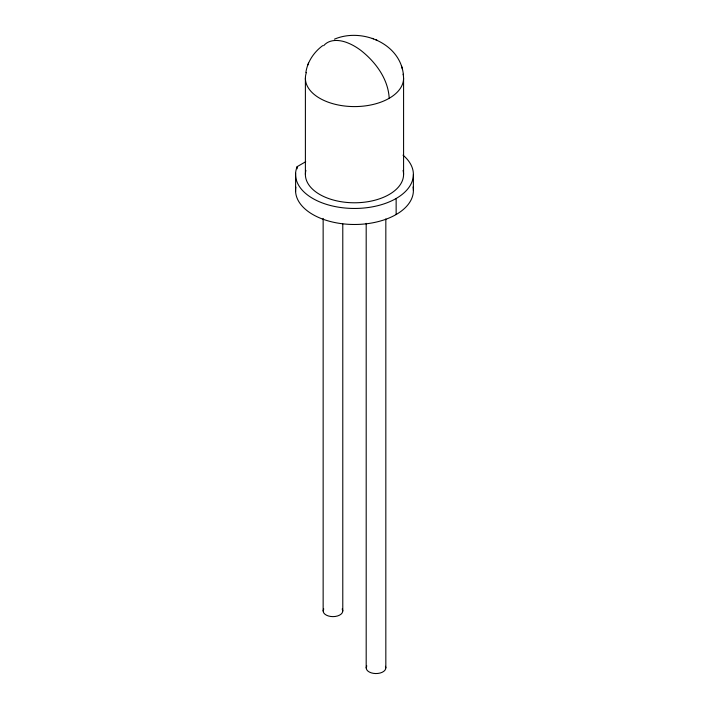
<?xml version="1.0" encoding="UTF-8"?>
<svg xmlns="http://www.w3.org/2000/svg" width="709" height="709" viewBox="0 0 709 709"><rect width="100%" height="100%" fill="white"/><g stroke="black" fill="none" stroke-linecap="round" stroke-linejoin="round"><path stroke-width="1.06" d="M305.845 72.637C307.387 61.78 313.972 52.049 322.719 45.615M307.812 64.98L308.14 64.182M308.264 63.863L308.557 63.145M323.65 45.704C329.703 38.578 340.4 39.775 348.163 43.063A61.142 35.299 60 0 1 360.801 50.357C375.584 61.958 388.222 78.938 389.197 98.285M297.133 168.804L297.133 166.668L305.721 161.714M334.4 39.19C361.59 27.554 400.213 43.249 403.403 74.693M375.814 39.739L377.046 40.227M372.305 38.357L373.519 38.844M401.418 65.698L401.906 67.364M402.047 67.825L402.517 69.42M413.391 174.441L413.391 190.473M403.581 78.238L403.581 174.441M396.145 198.493L396.145 214.526M385.829 218.939L385.829 667.878M366.19 223.362L366.19 667.878M342.784 223.938L342.784 610.963M323.144 218.407L323.144 610.963M305.393 78.238L305.393 174.441M295.609 173.324L295.609 191.607M403.022 155.174A58.909 34.014 0 0 1 365.374 207.87A58.909 34.014 0 0 1 297.133 166.668M413.081 186.963A58.909 34.014 0 0 1 354.615 224.487A58.909 34.014 0 0 1 295.857 187.114M403.075 74.206A49.089 28.342 0 0 1 352.922 106.572A49.089 28.342 0 0 1 306.43 72.433M403.075 170.408A49.089 28.342 0 0 1 354.482 202.783A49.089 28.342 0 0 1 305.889 170.408M342.163 608.978A9.82 5.672 0 0 1 332.964 616.626A9.82 5.672 0 0 1 323.765 608.978M385.43 666.283A9.82 5.672 0 0 1 375.655 673.55A9.82 5.672 0 0 1 366.81 665.902"/></g></svg>
